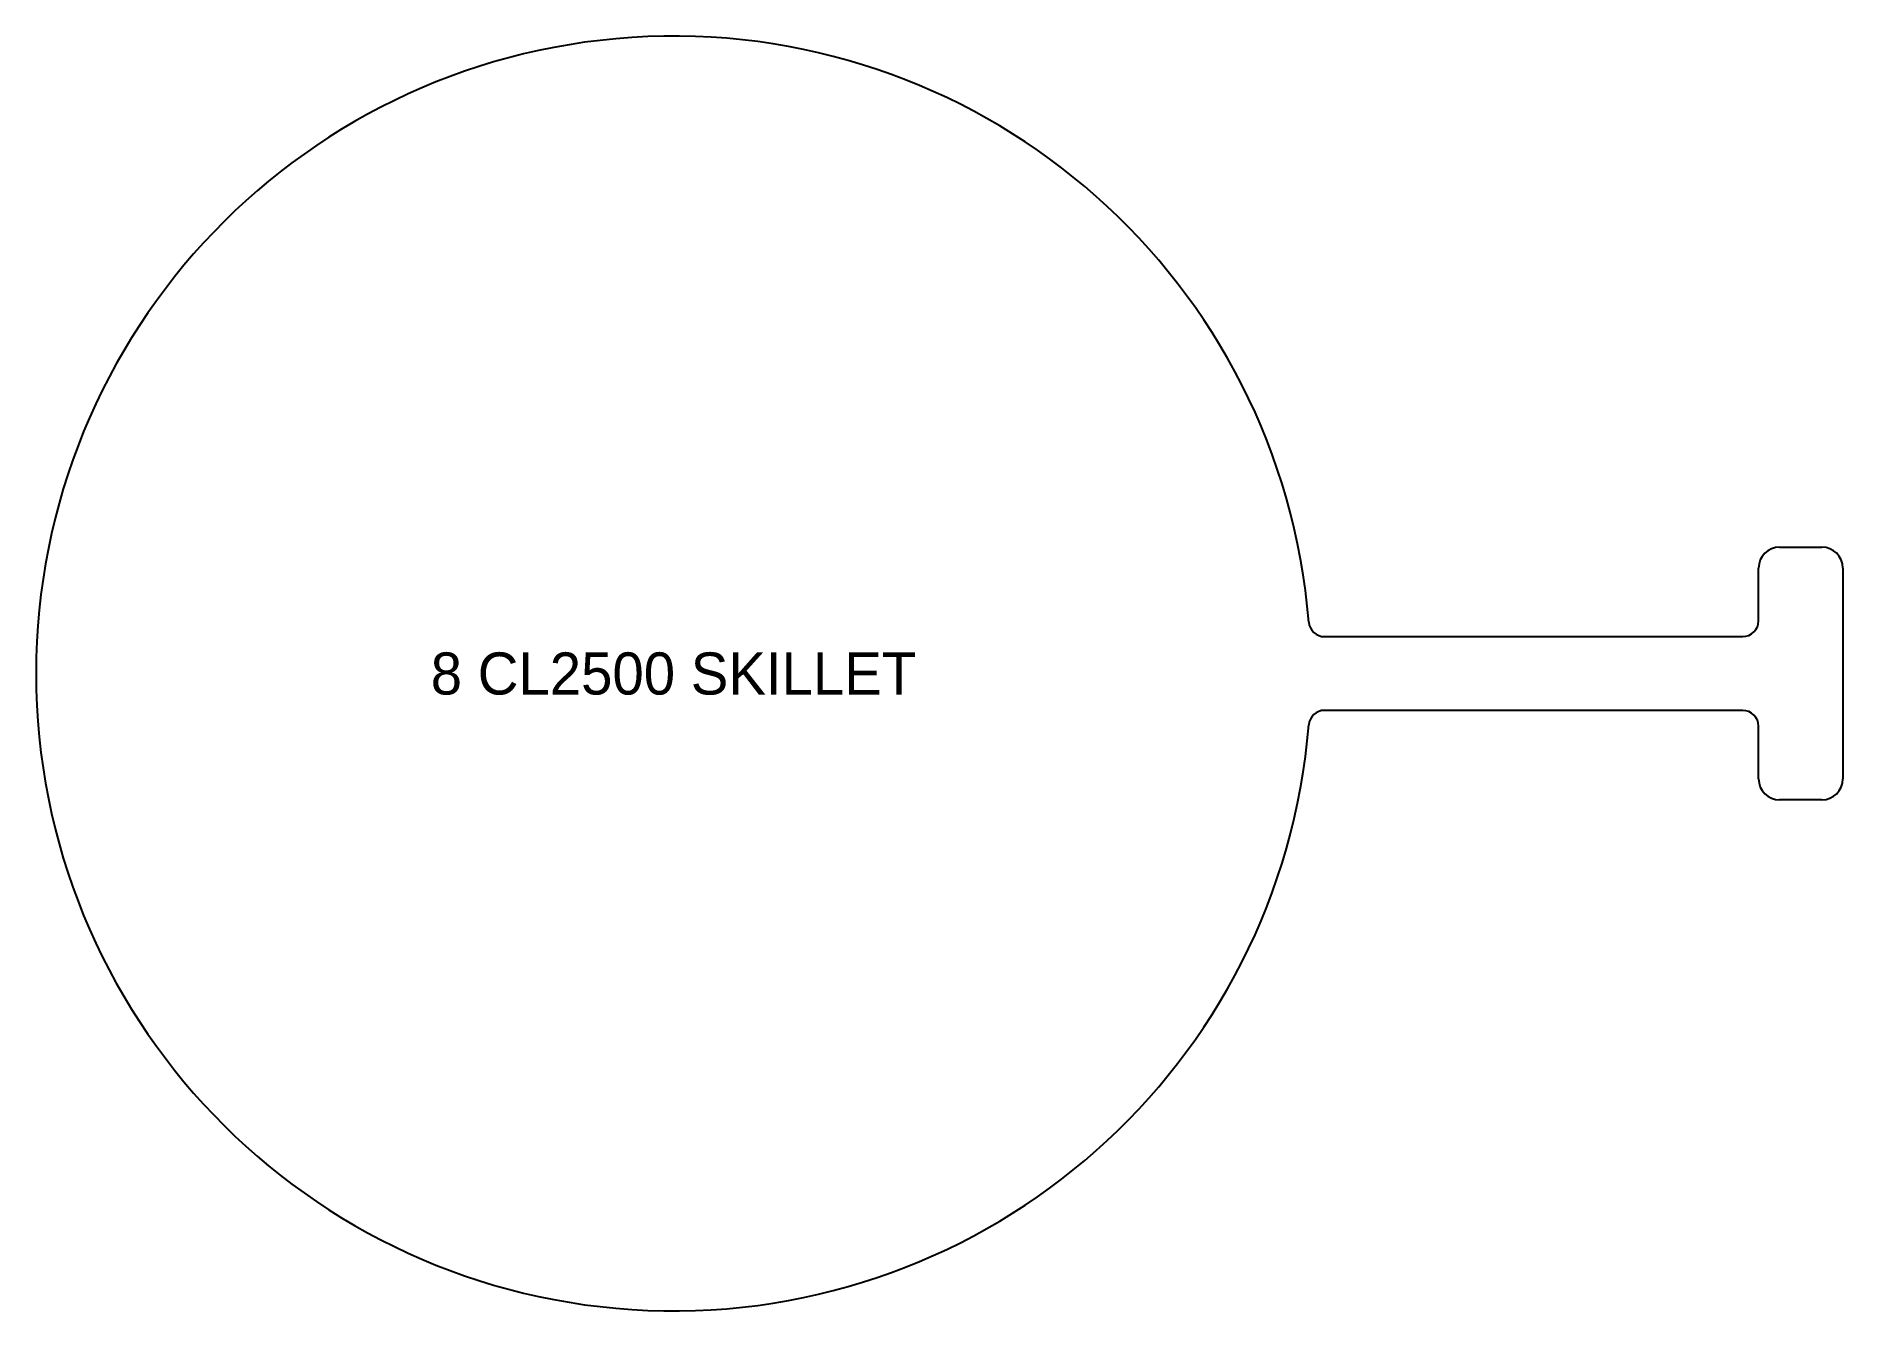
# Model space of a CAD drawing. Header units: inches. Extents: x -7.6 to 13.9, y -7.6 to 7.6.
import ezdxf
from ezdxf.enums import TextEntityAlignment as Align

# ---------------------------------------------------------------- set-up
doc = ezdxf.new("R2010")
doc.units = ezdxf.units.IN
doc.header["$MEASUREMENT"] = 0
doc.layers.add('CUT', color=7, linetype='CONTINUOUS')
doc.layers.add('ETCH', color=1, linetype='CONTINUOUS')

msp = doc.modelspace()

# ---------------------------------------------------------------- linework, layer by layer
at = {"layer": 'CUT'}
for p, q in [((13.125, 1.5), (13.625, 1.5)), ((12.875, 0.625), (12.875, 1.25)), ((13.875, 1.25), (13.875, -1.25)), ((7.724757, 0.4375), (12.6875, 0.4375)), ((12.6875, -0.4375), (7.724757, -0.4375)), ((12.875, -1.25), (12.875, -0.625)), ((13.625, -1.5), (13.125, -1.5))]:
    msp.add_line(p, q, dxfattribs=at)
for centre, radius, start, end in [((0, 0), 7.5625, 4.625651, 355.374349), ((13.125, 1.25), 0.25, 90, 180), ((13.625, 1.25), 0.25, 0, 90), ((7.724757, 0.625), 0.1875, 184.625651, 270), ((12.6875, 0.625), 0.1875, 270, 0), ((7.724757, -0.625), 0.1875, 90, 175.374349), ((12.6875, -0.625), 0.1875, 0, 90), ((13.125, -1.25), 0.25, 180, 270), ((13.625, -1.25), 0.25, 270, 0)]:
    msp.add_arc(centre, radius, start, end, dxfattribs=at)

# ---------------------------------------------------------------- texts
at = {"layer": 'ETCH'}
msp.add_text('8 CL2500 SKILLET', height=0.5, dxfattribs=at).set_placement((0, 0), align=Align.MIDDLE_CENTER)

doc.saveas('drawing.dxf')
